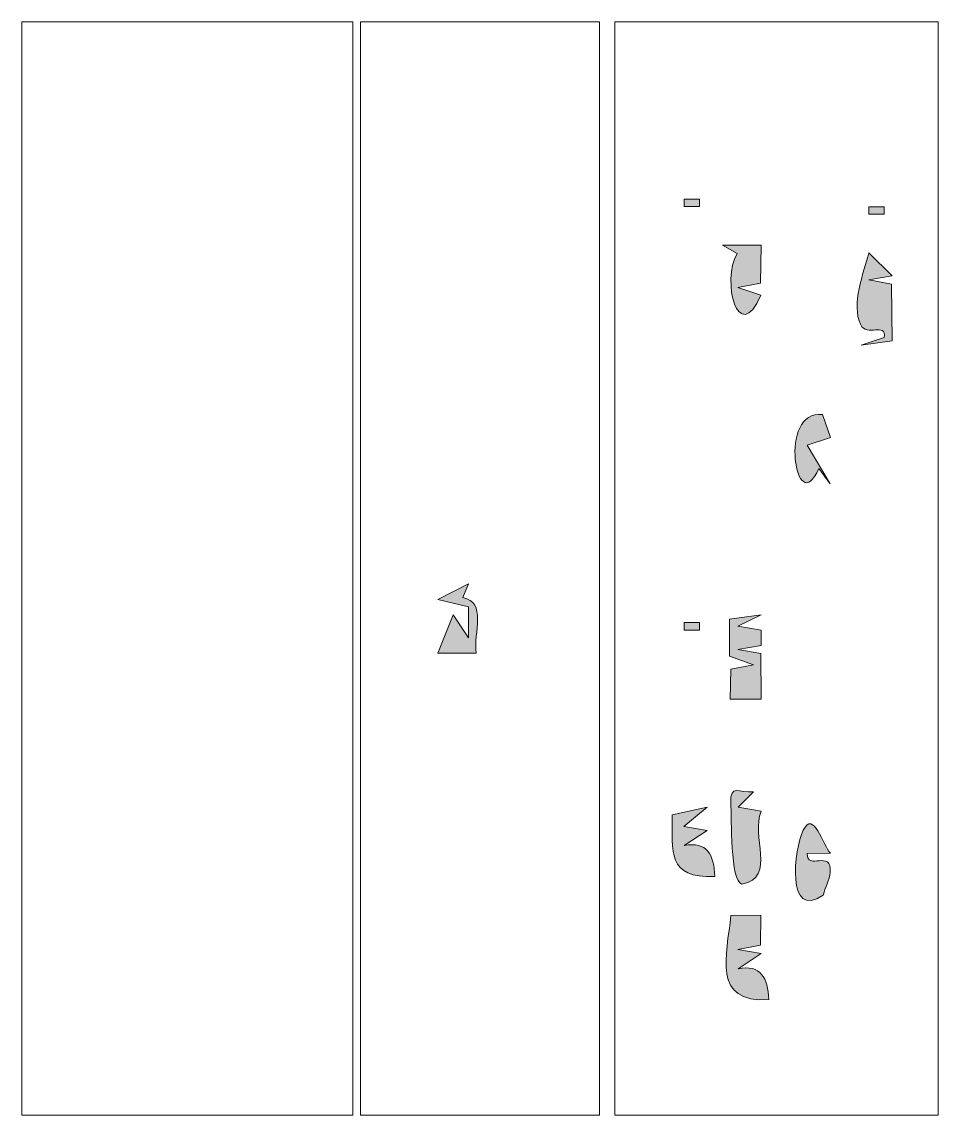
# Model space of a CAD drawing. Header units: inches. Extents: x -1525 to 612, y 0 to 1008.
# Drawn here: x -1437 to -1318, y 558 to 700 of the extents above; entities that cross this region are included whole.
import ezdxf

# ---------------------------------------------------------------- set-up
doc = ezdxf.new("R2010")
doc.units = ezdxf.units.IN
doc.header["$MEASUREMENT"] = 0
doc.layers.add('Layer 1', color=7, linetype='Continuous', lineweight=0)

msp = doc.modelspace()

# ---------------------------------------------------------------- hatches: boundary and pattern name
at = {"layer": 'Layer 1', "true_color": 0x000000, "transparency": 33554687}
h = msp.add_hatch(color=18, dxfattribs=at)
h.dxf.hatch_style = 2
h.paths.add_polyline_path([(-1349.01, 676.99), (-1349.01, 676.01), (-1350.99, 676.01), (-1350.99, 676.99)])
h = msp.add_hatch(color=18, dxfattribs=at)
h.dxf.hatch_style = 2
h.paths.add_polyline_path([(-1325.01, 675.99), (-1325.01, 675.01), (-1326.99, 675.01), (-1326.99, 675.99)])
h = msp.add_hatch(color=18, dxfattribs=at)
h.dxf.hatch_style = 2
edge = h.paths.add_edge_path()
edge.add_spline(control_points=[(-1341, 671), (-1341, 671), (-1341.07, 666.06), (-1341.07, 666.06), (-1341.07, 666.06), (-1344.01, 665.5), (-1344.01, 665.5), (-1344.01, 665.5), (-1341.01, 664.51), (-1341.01, 664.51), (-1343.97, 657.77), (-1346.18, 666.34), (-1344.1, 669.92), (-1344.1, 669.92), (-1346, 670.99), (-1346, 670.99), (-1346, 670.99), (-1341, 671), (-1341, 671)], knot_values=[0, 0, 0, 0, 1, 1, 1, 2, 2, 2, 3, 3, 3, 4, 4, 4, 5, 5, 5, 6, 6, 6, 6], degree=3, periodic=0)
h = msp.add_hatch(color=18, dxfattribs=at)
h.dxf.hatch_style = 2
edge = h.paths.add_edge_path()
edge.add_spline(control_points=[(-1323.99, 667), (-1323.99, 667), (-1327.01, 666.5), (-1327.01, 666.5), (-1327.01, 666.5), (-1324.07, 665.95), (-1324.07, 665.95), (-1324.07, 665.95), (-1323.99, 658.58), (-1323.99, 658.58), (-1323.99, 658.58), (-1328, 658.01), (-1328, 658.01), (-1328, 658.01), (-1325, 659.01), (-1325, 659.01), (-1324.72, 661.05), (-1327.31, 659.05), (-1328.06, 660.65), (-1329.33, 663.39), (-1327.69, 667.29), (-1326.99, 670), (-1326.99, 670), (-1323.99, 667), (-1323.99, 667)], knot_values=[0, 0, 0, 0, 1, 1, 1, 2, 2, 2, 3, 3, 3, 4, 4, 4, 5, 5, 5, 6, 6, 6, 7, 7, 7, 8, 8, 8, 8], degree=3, periodic=0)
h = msp.add_hatch(color=18, dxfattribs=at)
h.dxf.hatch_style = 2
edge = h.paths.add_edge_path()
edge.add_spline(control_points=[(-1333.01, 649), (-1333.01, 649), (-1331.99, 646.01), (-1331.99, 646.01), (-1331.99, 646.01), (-1334.99, 645.01), (-1334.99, 645.01), (-1334.99, 645.01), (-1332.01, 640), (-1332.01, 640), (-1332.01, 640), (-1333.5, 642.01), (-1333.5, 642.01), (-1336.44, 635.08), (-1338.87, 649.72), (-1333.01, 649)], knot_values=[0, 0, 0, 0, 1, 1, 1, 2, 2, 2, 3, 3, 3, 4, 4, 4, 5, 5, 5, 5], degree=3, periodic=0)
h = msp.add_hatch(color=18, dxfattribs=at)
h.dxf.hatch_style = 2
edge = h.paths.add_edge_path()
edge.add_spline(control_points=[(-1378.99, 626.99), (-1378.99, 626.99), (-1379.73, 625.22), (-1379.73, 625.22), (-1376.59, 624.67), (-1378.36, 620.66), (-1378, 618), (-1378, 618), (-1382.99, 618.01), (-1382.99, 618.01), (-1382.99, 618.01), (-1380.99, 622.99), (-1380.99, 622.99), (-1380.99, 622.99), (-1379.01, 620), (-1379.01, 620), (-1379.01, 620), (-1378.99, 624), (-1378.99, 624), (-1378.99, 624), (-1382.99, 624.98), (-1382.99, 624.98), (-1382.99, 624.98), (-1378.99, 626.99), (-1378.99, 626.99)], knot_values=[0, 0, 0, 0, 1, 1, 1, 2, 2, 2, 3, 3, 3, 4, 4, 4, 5, 5, 5, 6, 6, 6, 7, 7, 7, 8, 8, 8, 8], degree=3, periodic=0)
h = msp.add_hatch(color=18, dxfattribs=at)
h.dxf.hatch_style = 2
h.paths.add_polyline_path([(-1349.01, 621.99), (-1349.01, 621.01), (-1350.99, 621.01), (-1350.99, 621.99)])
h = msp.add_hatch(color=18, dxfattribs=at)
h.dxf.hatch_style = 2
h.paths.add_polyline_path([(-1341, 622.99), (-1344.01, 621.5), (-1340.99, 621), (-1340.99, 619), (-1344.01, 618.5), (-1341.01, 617.98), (-1341, 612.01), (-1345, 612.01), (-1344.91, 615.91), (-1341.99, 616.5), (-1345.11, 617.6), (-1345.09, 622.4)])
h = msp.add_hatch(color=18, dxfattribs=at)
h.dxf.hatch_style = 2
edge = h.paths.add_edge_path()
edge.add_spline(control_points=[(-1342, 599.99), (-1342, 599.99), (-1343.99, 598.01), (-1343.99, 598.01), (-1343.99, 598.01), (-1340.97, 597.46), (-1340.97, 597.46), (-1342.42, 594.36), (-1338.9, 588.85), (-1343.48, 588.01), (-1345.02, 588.31), (-1344.83, 596.64), (-1344.92, 598.54), (-1345.04, 601.09), (-1343.79, 599.83), (-1342, 599.99)], knot_values=[0, 0, 0, 0, 1, 1, 1, 2, 2, 2, 3, 3, 3, 4, 4, 4, 5, 5, 5, 5], degree=3, periodic=0)
h = msp.add_hatch(color=18, dxfattribs=at)
h.dxf.hatch_style = 2
edge = h.paths.add_edge_path()
edge.add_spline(control_points=[(-1348.01, 598), (-1348.01, 598), (-1351.01, 595.5), (-1351.01, 595.5), (-1351.01, 595.5), (-1348, 594.99), (-1348, 594.99), (-1348, 594.99), (-1350.99, 593.01), (-1350.99, 593.01), (-1348.03, 593.6), (-1347.09, 591.82), (-1347, 589.01), (-1353.25, 588.72), (-1352.48, 592.21), (-1352.53, 597.02), (-1352.53, 597.02), (-1348.01, 598), (-1348.01, 598)], knot_values=[0, 0, 0, 0, 1, 1, 1, 2, 2, 2, 3, 3, 3, 4, 4, 4, 5, 5, 5, 6, 6, 6, 6], degree=3, periodic=0)
h = msp.add_hatch(color=18, dxfattribs=at)
h.dxf.hatch_style = 2
edge = h.paths.add_edge_path()
edge.add_spline(control_points=[(-1332, 592.01), (-1332, 592.01), (-1335, 591.99), (-1335, 591.99), (-1335.09, 589.66), (-1331.75, 592.6), (-1332.02, 589.53), (-1332.11, 588.54), (-1332.7, 587.57), (-1332.92, 586.59), (-1337.82, 583.23), (-1336.7, 592.56), (-1335.51, 595), (-1334.2, 597.71), (-1332.94, 593.05), (-1332, 592.01)], knot_values=[0, 0, 0, 0, 1, 1, 1, 2, 2, 2, 3, 3, 3, 4, 4, 4, 5, 5, 5, 5], degree=3, periodic=0)
h = msp.add_hatch(color=18, dxfattribs=at)
h.dxf.hatch_style = 2
edge = h.paths.add_edge_path()
edge.add_spline(control_points=[(-1341.01, 583.99), (-1341.01, 583.99), (-1341.09, 580.09), (-1341.09, 580.09), (-1341.09, 580.09), (-1344.01, 579.5), (-1344.01, 579.5), (-1344.01, 579.5), (-1341, 578.99), (-1341, 578.99), (-1341, 578.99), (-1343.99, 577.01), (-1343.99, 577.01), (-1341.03, 577.6), (-1340.09, 575.82), (-1340, 573.01), (-1347.44, 572.49), (-1345.43, 578.83), (-1344.92, 583.92), (-1344.92, 583.92), (-1341.01, 583.99), (-1341.01, 583.99)], knot_values=[0, 0, 0, 0, 1, 1, 1, 2, 2, 2, 3, 3, 3, 4, 4, 4, 5, 5, 5, 6, 6, 6, 7, 7, 7, 7], degree=3, periodic=0)

# ---------------------------------------------------------------- linework, layer by layer
at = {"layer": 'Layer 1'}
for points in [[(-1394, 700), (-1394, 558), (-1437, 558), (-1437, 700)], [(-1349.01, 676.99), (-1349.01, 676.01), (-1350.99, 676.01), (-1350.99, 676.99)], [(-1325.01, 675.99), (-1325.01, 675.01), (-1326.99, 675.01), (-1326.99, 675.99)], [(-1349.01, 621.99), (-1349.01, 621.01), (-1350.99, 621.01), (-1350.99, 621.99)], [(-1341, 622.99), (-1344.01, 621.5), (-1340.99, 621), (-1340.99, 619), (-1344.01, 618.5), (-1341.01, 617.98), (-1341, 612.01), (-1345, 612.01), (-1344.91, 615.91), (-1341.99, 616.5), (-1345.11, 617.6), (-1345.09, 622.4)]]:
    msp.add_lwpolyline(points, close=True, dxfattribs=at)
for points, knots in [([(-1362, 700), (-1362, 700), (-1362, 558), (-1362, 558), (-1362, 558), (-1393, 558), (-1393, 558), (-1393, 558), (-1393, 700), (-1393, 700), (-1393, 700), (-1362, 700), (-1362, 700)], [0, 0, 0, 0, 1, 1, 1, 2, 2, 2, 3, 3, 3, 4, 4, 4, 4]), ([(-1318, 700), (-1318, 700), (-1318, 558), (-1318, 558), (-1318, 558), (-1360, 558), (-1360, 558), (-1360, 558), (-1360, 700), (-1360, 700), (-1360, 700), (-1318, 700), (-1318, 700)], [0, 0, 0, 0, 1, 1, 1, 2, 2, 2, 3, 3, 3, 4, 4, 4, 4]), ([(-1349.01, 676.99), (-1349.01, 676.99), (-1350.99, 676.99), (-1350.99, 676.99), (-1350.99, 676.99), (-1350.99, 676.01), (-1350.99, 676.01), (-1350.99, 676.01), (-1349.01, 676.01), (-1349.01, 676.01), (-1349.01, 676.01), (-1349.01, 676.99), (-1349.01, 676.99)], [0, 0, 0, 0, 1, 1, 1, 2, 2, 2, 3, 3, 3, 4, 4, 4, 4]), ([(-1325.01, 675.99), (-1325.01, 675.99), (-1326.99, 675.99), (-1326.99, 675.99), (-1326.99, 675.99), (-1326.99, 675.01), (-1326.99, 675.01), (-1326.99, 675.01), (-1325.01, 675.01), (-1325.01, 675.01), (-1325.01, 675.01), (-1325.01, 675.99), (-1325.01, 675.99)], [0, 0, 0, 0, 1, 1, 1, 2, 2, 2, 3, 3, 3, 4, 4, 4, 4]), ([(-1341, 671), (-1341, 671), (-1346, 670.99), (-1346, 670.99), (-1346, 670.99), (-1344.1, 669.92), (-1344.1, 669.92), (-1346.18, 666.34), (-1343.97, 657.77), (-1341.01, 664.51), (-1341.01, 664.51), (-1344.01, 665.5), (-1344.01, 665.5), (-1344.01, 665.5), (-1341.07, 666.06), (-1341.07, 666.06), (-1341.07, 666.06), (-1341, 671), (-1341, 671)], [0, 0, 0, 0, 1, 1, 1, 2, 2, 2, 3, 3, 3, 4, 4, 4, 5, 5, 5, 6, 6, 6, 6]), ([(-1341, 671), (-1341, 671), (-1341.07, 666.06), (-1341.07, 666.06), (-1341.07, 666.06), (-1344.01, 665.5), (-1344.01, 665.5), (-1344.01, 665.5), (-1341.01, 664.51), (-1341.01, 664.51), (-1343.97, 657.77), (-1346.18, 666.34), (-1344.1, 669.92), (-1344.1, 669.92), (-1346, 670.99), (-1346, 670.99), (-1346, 670.99), (-1341, 671), (-1341, 671)], [0, 0, 0, 0, 1, 1, 1, 2, 2, 2, 3, 3, 3, 4, 4, 4, 5, 5, 5, 6, 6, 6, 6]), ([(-1323.99, 667), (-1323.99, 667), (-1326.99, 670), (-1326.99, 670), (-1327.69, 667.29), (-1329.33, 663.39), (-1328.06, 660.65), (-1327.31, 659.05), (-1324.72, 661.05), (-1325, 659.01), (-1325, 659.01), (-1328, 658.01), (-1328, 658.01), (-1328, 658.01), (-1323.99, 658.58), (-1323.99, 658.58), (-1323.99, 658.58), (-1324.07, 665.95), (-1324.07, 665.95), (-1324.07, 665.95), (-1327.01, 666.5), (-1327.01, 666.5), (-1327.01, 666.5), (-1323.99, 667), (-1323.99, 667)], [0, 0, 0, 0, 1, 1, 1, 2, 2, 2, 3, 3, 3, 4, 4, 4, 5, 5, 5, 6, 6, 6, 7, 7, 7, 8, 8, 8, 8]), ([(-1323.99, 667), (-1323.99, 667), (-1327.01, 666.5), (-1327.01, 666.5), (-1327.01, 666.5), (-1324.07, 665.95), (-1324.07, 665.95), (-1324.07, 665.95), (-1323.99, 658.58), (-1323.99, 658.58), (-1323.99, 658.58), (-1328, 658.01), (-1328, 658.01), (-1328, 658.01), (-1325, 659.01), (-1325, 659.01), (-1324.72, 661.05), (-1327.31, 659.05), (-1328.06, 660.65), (-1329.33, 663.39), (-1327.69, 667.29), (-1326.99, 670), (-1326.99, 670), (-1323.99, 667), (-1323.99, 667)], [0, 0, 0, 0, 1, 1, 1, 2, 2, 2, 3, 3, 3, 4, 4, 4, 5, 5, 5, 6, 6, 6, 7, 7, 7, 8, 8, 8, 8]), ([(-1333.01, 649), (-1338.87, 649.72), (-1336.44, 635.08), (-1333.5, 642.01), (-1333.5, 642.01), (-1332.01, 640), (-1332.01, 640), (-1332.01, 640), (-1334.99, 645.01), (-1334.99, 645.01), (-1334.99, 645.01), (-1331.99, 646.01), (-1331.99, 646.01), (-1331.99, 646.01), (-1333.01, 649), (-1333.01, 649)], [0, 0, 0, 0, 1, 1, 1, 2, 2, 2, 3, 3, 3, 4, 4, 4, 5, 5, 5, 5]), ([(-1333.01, 649), (-1333.01, 649), (-1331.99, 646.01), (-1331.99, 646.01), (-1331.99, 646.01), (-1334.99, 645.01), (-1334.99, 645.01), (-1334.99, 645.01), (-1332.01, 640), (-1332.01, 640), (-1332.01, 640), (-1333.5, 642.01), (-1333.5, 642.01), (-1336.44, 635.08), (-1338.87, 649.72), (-1333.01, 649)], [0, 0, 0, 0, 1, 1, 1, 2, 2, 2, 3, 3, 3, 4, 4, 4, 5, 5, 5, 5]), ([(-1378.99, 626.99), (-1378.99, 626.99), (-1382.99, 624.98), (-1382.99, 624.98), (-1382.99, 624.98), (-1378.99, 624), (-1378.99, 624), (-1378.99, 624), (-1379.01, 620), (-1379.01, 620), (-1379.01, 620), (-1380.99, 622.99), (-1380.99, 622.99), (-1380.99, 622.99), (-1382.99, 618.01), (-1382.99, 618.01), (-1382.99, 618.01), (-1378, 618), (-1378, 618), (-1378.36, 620.66), (-1376.59, 624.67), (-1379.73, 625.22), (-1379.73, 625.22), (-1378.99, 626.99), (-1378.99, 626.99)], [0, 0, 0, 0, 1, 1, 1, 2, 2, 2, 3, 3, 3, 4, 4, 4, 5, 5, 5, 6, 6, 6, 7, 7, 7, 8, 8, 8, 8]), ([(-1378.99, 626.99), (-1378.99, 626.99), (-1379.73, 625.22), (-1379.73, 625.22), (-1376.59, 624.67), (-1378.36, 620.66), (-1378, 618), (-1378, 618), (-1382.99, 618.01), (-1382.99, 618.01), (-1382.99, 618.01), (-1380.99, 622.99), (-1380.99, 622.99), (-1380.99, 622.99), (-1379.01, 620), (-1379.01, 620), (-1379.01, 620), (-1378.99, 624), (-1378.99, 624), (-1378.99, 624), (-1382.99, 624.98), (-1382.99, 624.98), (-1382.99, 624.98), (-1378.99, 626.99), (-1378.99, 626.99)], [0, 0, 0, 0, 1, 1, 1, 2, 2, 2, 3, 3, 3, 4, 4, 4, 5, 5, 5, 6, 6, 6, 7, 7, 7, 8, 8, 8, 8]), ([(-1349.01, 621.99), (-1349.01, 621.99), (-1350.99, 621.99), (-1350.99, 621.99), (-1350.99, 621.99), (-1350.99, 621.01), (-1350.99, 621.01), (-1350.99, 621.01), (-1349.01, 621.01), (-1349.01, 621.01), (-1349.01, 621.01), (-1349.01, 621.99), (-1349.01, 621.99)], [0, 0, 0, 0, 1, 1, 1, 2, 2, 2, 3, 3, 3, 4, 4, 4, 4]), ([(-1341, 622.99), (-1341, 622.99), (-1345.09, 622.4), (-1345.09, 622.4), (-1345.09, 622.4), (-1345.11, 617.6), (-1345.11, 617.6), (-1345.11, 617.6), (-1341.99, 616.5), (-1341.99, 616.5), (-1341.99, 616.5), (-1344.91, 615.91), (-1344.91, 615.91), (-1344.91, 615.91), (-1345, 612.01), (-1345, 612.01), (-1345, 612.01), (-1341, 612.01), (-1341, 612.01), (-1341, 612.01), (-1341.01, 617.98), (-1341.01, 617.98), (-1341.01, 617.98), (-1344.01, 618.5), (-1344.01, 618.5), (-1344.01, 618.5), (-1340.99, 619), (-1340.99, 619), (-1340.99, 619), (-1340.99, 621), (-1340.99, 621), (-1340.99, 621), (-1344.01, 621.5), (-1344.01, 621.5), (-1344.01, 621.5), (-1341, 622.99), (-1341, 622.99)], [0, 0, 0, 0, 1, 1, 1, 2, 2, 2, 3, 3, 3, 4, 4, 4, 5, 5, 5, 6, 6, 6, 7, 7, 7, 8, 8, 8, 9, 9, 9, 10, 10, 10, 11, 11, 11, 12, 12, 12, 12]), ([(-1342, 599.99), (-1343.79, 599.83), (-1345.04, 601.09), (-1344.92, 598.54), (-1344.83, 596.64), (-1345.02, 588.31), (-1343.48, 588.01), (-1338.9, 588.85), (-1342.42, 594.36), (-1340.97, 597.46), (-1340.97, 597.46), (-1343.99, 598.01), (-1343.99, 598.01), (-1343.99, 598.01), (-1342, 599.99), (-1342, 599.99)], [0, 0, 0, 0, 1, 1, 1, 2, 2, 2, 3, 3, 3, 4, 4, 4, 5, 5, 5, 5]), ([(-1342, 599.99), (-1342, 599.99), (-1343.99, 598.01), (-1343.99, 598.01), (-1343.99, 598.01), (-1340.97, 597.46), (-1340.97, 597.46), (-1342.42, 594.36), (-1338.9, 588.85), (-1343.48, 588.01), (-1345.02, 588.31), (-1344.83, 596.64), (-1344.92, 598.54), (-1345.04, 601.09), (-1343.79, 599.83), (-1342, 599.99)], [0, 0, 0, 0, 1, 1, 1, 2, 2, 2, 3, 3, 3, 4, 4, 4, 5, 5, 5, 5]), ([(-1348.01, 598), (-1348.01, 598), (-1352.53, 597.02), (-1352.53, 597.02), (-1352.48, 592.21), (-1353.25, 588.72), (-1347, 589.01), (-1347.09, 591.82), (-1348.03, 593.6), (-1350.99, 593.01), (-1350.99, 593.01), (-1348, 594.99), (-1348, 594.99), (-1348, 594.99), (-1351.01, 595.5), (-1351.01, 595.5), (-1351.01, 595.5), (-1348.01, 598), (-1348.01, 598)], [0, 0, 0, 0, 1, 1, 1, 2, 2, 2, 3, 3, 3, 4, 4, 4, 5, 5, 5, 6, 6, 6, 6]), ([(-1348.01, 598), (-1348.01, 598), (-1351.01, 595.5), (-1351.01, 595.5), (-1351.01, 595.5), (-1348, 594.99), (-1348, 594.99), (-1348, 594.99), (-1350.99, 593.01), (-1350.99, 593.01), (-1348.03, 593.6), (-1347.09, 591.82), (-1347, 589.01), (-1353.25, 588.72), (-1352.48, 592.21), (-1352.53, 597.02), (-1352.53, 597.02), (-1348.01, 598), (-1348.01, 598)], [0, 0, 0, 0, 1, 1, 1, 2, 2, 2, 3, 3, 3, 4, 4, 4, 5, 5, 5, 6, 6, 6, 6]), ([(-1332, 592.01), (-1332.94, 593.05), (-1334.2, 597.71), (-1335.51, 595), (-1336.7, 592.56), (-1337.82, 583.23), (-1332.92, 586.59), (-1332.7, 587.57), (-1332.11, 588.54), (-1332.02, 589.53), (-1331.75, 592.6), (-1335.09, 589.66), (-1335, 591.99), (-1335, 591.99), (-1332, 592.01), (-1332, 592.01)], [0, 0, 0, 0, 1, 1, 1, 2, 2, 2, 3, 3, 3, 4, 4, 4, 5, 5, 5, 5]), ([(-1332, 592.01), (-1332, 592.01), (-1335, 591.99), (-1335, 591.99), (-1335.09, 589.66), (-1331.75, 592.6), (-1332.02, 589.53), (-1332.11, 588.54), (-1332.7, 587.57), (-1332.92, 586.59), (-1337.82, 583.23), (-1336.7, 592.56), (-1335.51, 595), (-1334.2, 597.71), (-1332.94, 593.05), (-1332, 592.01)], [0, 0, 0, 0, 1, 1, 1, 2, 2, 2, 3, 3, 3, 4, 4, 4, 5, 5, 5, 5]), ([(-1341.01, 583.99), (-1341.01, 583.99), (-1344.92, 583.92), (-1344.92, 583.92), (-1345.43, 578.83), (-1347.44, 572.49), (-1340, 573.01), (-1340.09, 575.82), (-1341.03, 577.6), (-1343.99, 577.01), (-1343.99, 577.01), (-1341, 578.99), (-1341, 578.99), (-1341, 578.99), (-1344.01, 579.5), (-1344.01, 579.5), (-1344.01, 579.5), (-1341.09, 580.09), (-1341.09, 580.09), (-1341.09, 580.09), (-1341.01, 583.99), (-1341.01, 583.99)], [0, 0, 0, 0, 1, 1, 1, 2, 2, 2, 3, 3, 3, 4, 4, 4, 5, 5, 5, 6, 6, 6, 7, 7, 7, 7]), ([(-1341.01, 583.99), (-1341.01, 583.99), (-1341.09, 580.09), (-1341.09, 580.09), (-1341.09, 580.09), (-1344.01, 579.5), (-1344.01, 579.5), (-1344.01, 579.5), (-1341, 578.99), (-1341, 578.99), (-1341, 578.99), (-1343.99, 577.01), (-1343.99, 577.01), (-1341.03, 577.6), (-1340.09, 575.82), (-1340, 573.01), (-1347.44, 572.49), (-1345.43, 578.83), (-1344.92, 583.92), (-1344.92, 583.92), (-1341.01, 583.99), (-1341.01, 583.99)], [0, 0, 0, 0, 1, 1, 1, 2, 2, 2, 3, 3, 3, 4, 4, 4, 5, 5, 5, 6, 6, 6, 7, 7, 7, 7])]:
    msp.add_open_spline(points, degree=3, knots=knots, dxfattribs=at)

doc.saveas('drawing.dxf')
